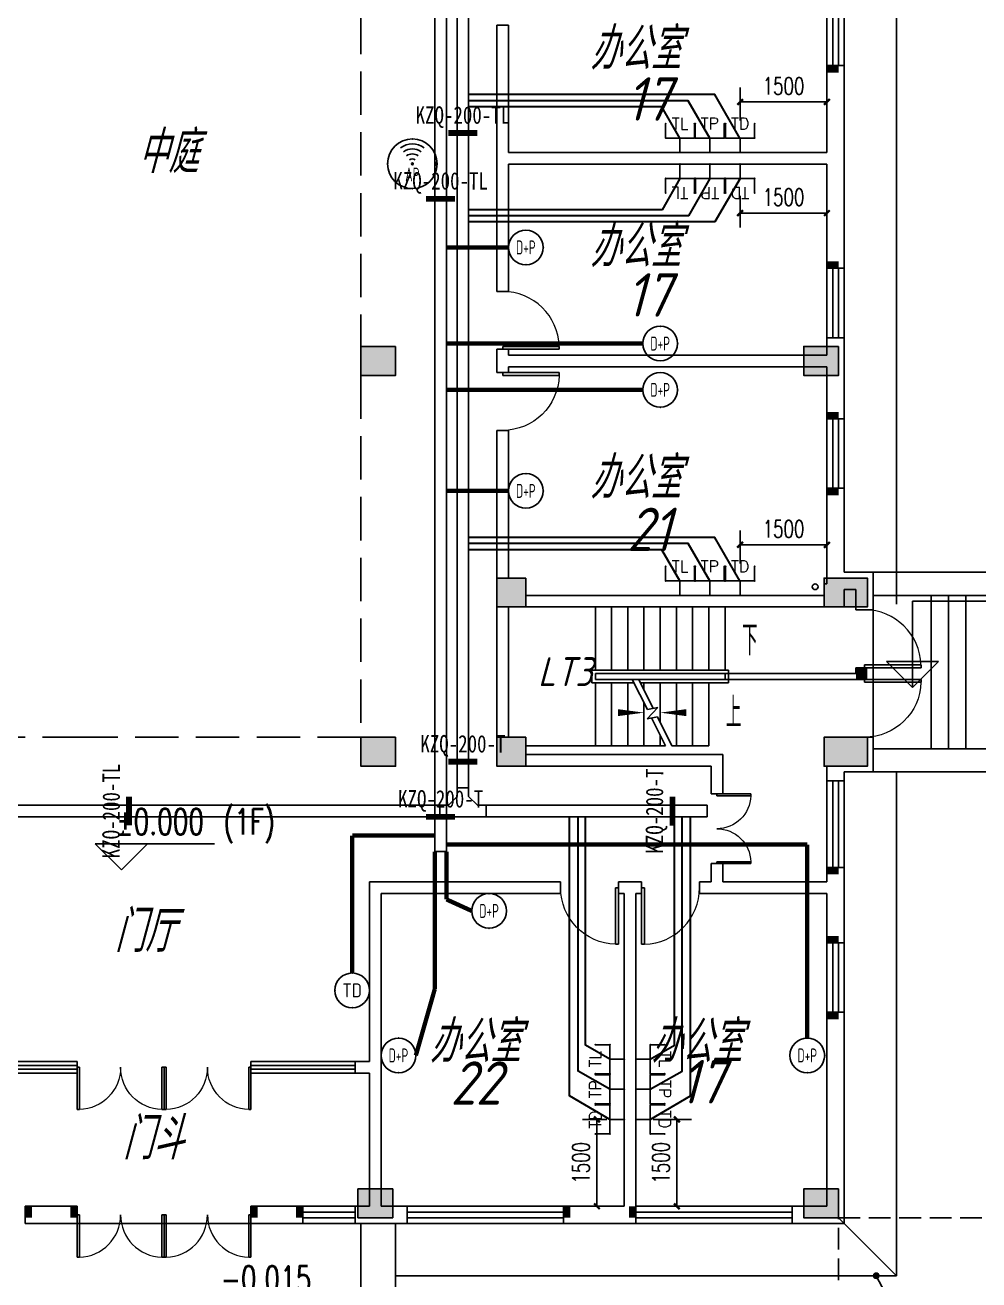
# Model space of a CAD drawing. Extents: x 1398449 to 2142961, y 256969 to 1032940.
# Drawn here: x 1528341 to 1544816, y 823682 to 845354 of the extents above; entities that cross this region are included whole.
import ezdxf
from ezdxf.enums import TextEntityAlignment as Align

# ---------------------------------------------------------------- set-up
doc = ezdxf.new("R2010")
doc.units = 0
doc.header["$LTSCALE"] = 1500
doc.header["$PDSIZE"] = 50
doc.linetypes.add('DASH', pattern=[0.35, 0.25, -0.1])
for name, color, linetype in [('1-建筑底图', 8, 'Continuous'), ('CABLETRAY_PDS', 6, 'Continuous'), ('EQUIP-通讯', 3, 'Continuous'), ('TEL_DIM', 3, 'Continuous'), ('WIRE-综合布线', 5, 'Continuous'), ('光纤点位', 3, 'Continuous'), ('内网桥架', 1, 'Continuous'), ('抗震支吊架', 2, 'Continuous'), ('水', 5, 'Continuous'), ('红机电话', 3, 'Continuous'), ('结构柱子', 253, 'Continuous'), ('蓝机电话', 3, 'Continuous')]:
    doc.layers.add(name, color=color, linetype=linetype)
doc.layers.add('内网线路', color=1, linetype='Continuous', lineweight=30)
doc.styles.add('_TCH_DIM', font='SIMPLEX', dxfattribs={"bigfont": 'GBCBIG'})
doc.styles.add('_TCH_DIM_T3', font='SIMPLEX', dxfattribs={"width": 0.705882, "bigfont": 'GBCBIG'})
doc.styles.add('_TEL_ATTDEF', font='GBENOR', dxfattribs={"width": 0.8, "height": 3, "bigfont": 'GBCBIG'})
doc.styles.add('_TEL_DIM', font='SIMPLEX', dxfattribs={"width": 0.8, "height": 3.5, "bigfont": 'HZTXT'})
doc.styles.add('A_DIM', font='simplex.shx', dxfattribs={"width": 0.7, "bigfont": 'gbcbig.shx'})
doc.styles.add('kzcad', font='', dxfattribs={"width": 0.8})
doc.styles.get("Standard").update_dxf_attribs({"font": 'gbeitc.shx', "bigfont": 'gbcbig.shx'})
doc.styles.get('kzcad').set_extended_font_data('SimSun')
doc.linetypes.add('JIEDI', pattern='A,1.25,-0.25,0.25,-0.25,0.625,["/",Standard,S=0.6,R=0,X=0,Y=-0.3],0.625,-0.25,0.25,-0.25', length=4)
doc.dimstyles.new('_TCH_ARCH&&100', dxfattribs={"dimtxt": 297.5, "dimasz": 100, "dimexe": 250, "dimexo": 300, "dimgap": 126.25, "dimtad": 1, "dimdec": 0, "dimzin": 0, "dimdsep": 46, "dimtxsty": '_TCH_DIM_T3', "dimblk": 'ARCHTICK', "dimcen": 0.09, "dimclrt": 7, "dimazin": 2, "dimtfac": 1, "dimtdec": 0, "dimtix": 1, "dimtmove": 2, "dimatfit": 3, "dimfxl": 1, "dimtolj": 1, "dimtzin": 0, "dimarcsym": 0})

# ---------------------------------------------------------------- blocks, each defined once
blk = doc.blocks.new('A$C7C7335C3')
at = {"layer": '结构柱子'}
h = blk.add_hatch(color=6, dxfattribs=at)
h.dxf.hatch_style = 1
h.paths.add_polyline_path([(15650, 14550), (15650, 15050), (15050, 15050), (15050, 14550)])
h = blk.add_hatch(color=6, dxfattribs=at)
h.dxf.hatch_style = 1
h.paths.add_polyline_path([(23300, 14550), (23300, 15050), (22700, 15050), (22700, 14550)])
h = blk.add_hatch(color=6, dxfattribs=at)
h.dxf.hatch_style = 1
h.paths.add_polyline_path([(17900, 10550), (17400, 10550), (17400, 11050), (17900, 11050)])
h = blk.add_hatch(color=6, dxfattribs=at)
h.dxf.hatch_style = 1
h.paths.add_polyline_path([(23800, 10550), (23800, 11050), (23050, 11050), (23050, 10550)])
h = blk.add_hatch(color=6, dxfattribs=at)
h.dxf.hatch_style = 1
h.paths.add_polyline_path([(15050, 8300), (15050, 7800), (15650, 7800), (15650, 8300)])
h = blk.add_hatch(color=6, dxfattribs=at)
h.dxf.hatch_style = 1
h.paths.add_polyline_path([(17900, 7800), (17400, 7800), (17400, 8300), (17900, 8300)])
h = blk.add_hatch(color=6, dxfattribs=at)
h.dxf.hatch_style = 1
h.paths.add_polyline_path([(23050, 8300), (23050, 7800), (23800, 7800), (23800, 8300)])
h = blk.add_hatch(color=6, dxfattribs=at)
h.dxf.hatch_style = 1
h.paths.add_polyline_path([(15600, 500), (15000, 500), (15000, 0), (15600, 0)])
h = blk.add_hatch(color=6, dxfattribs=at)
h.dxf.hatch_style = 1
h.paths.add_polyline_path([(23300, 500), (22700, 500), (22700, 0), (23300, 0)])
at = {"layer": '结构柱子', "color": 6}
for points in [[(15650, 15050), (15050, 15050), (15050, 14550), (15650, 14550)], [(23300, 15050), (22700, 15050), (22700, 14550), (23300, 14550)], [(17900, 11050), (17400, 11050), (17400, 10550), (17900, 10550)], [(23800, 11050), (23050, 11050), (23050, 10550), (23800, 10550)], [(15650, 8300), (15050, 8300), (15050, 7800), (15650, 7800)], [(17900, 8300), (17400, 8300), (17400, 7800), (17900, 7800)], [(23800, 8300), (23050, 8300), (23050, 7800), (23800, 7800)], [(15600, 500), (15000, 500), (15000, 0), (15600, 0)], [(23300, 500), (22700, 500), (22700, 0), (23300, 0)]]:
    blk.add_lwpolyline(points, close=True, dxfattribs=at)
blk = doc.blocks.new('shui2')
at = {"layer": '水'}
blk.add_circle((472938, 435408), 50, dxfattribs=at)
blk = doc.blocks.new('$DorLib2D$00000002')
for p, q in [((-0.5, 0), (-0.5, 0.4875)), ((-0.475, 0.4875), (-0.5, 0.4875)), ((-0.475, 0), (-0.475, 0.4875)), ((0.475, 0), (0.475, 0.4875)), ((0.475, 0.4875), (0.5, 0.4875)), ((0.5, 0), (0.5, 0.4875)), ((-0.5, 0), (-0.475, 0)), ((0.5, 0), (0.475, 0))]:
    blk.add_line(p, q)
at = {"lineweight": 13}
for centre, start, end in [((-0.4875, 0), 0, 88.53072), ((0.4875, 0), 91.46928, 180)]:
    blk.add_arc(centre, 0.4875, start, end, dxfattribs=at)
blk = doc.blocks.new('$DorLib2D$00000001')
for p, q in [((0.45, 0.975), (0.5, 0.975)), ((0.45, 0), (0.45, 0.975)), ((0.5, 0), (0.5, 0.975)), ((0.5, 0), (0.45, 0))]:
    blk.add_line(p, q)
at = {"lineweight": 13}
blk.add_arc((0.475, 0), 0.975, 91.4693, 180, dxfattribs=at)
blk = doc.blocks.new('$TCHSYS$WIN2D')
for p, q in [((-0.5, 0.5), (0.5, 0.5)), ((-0.5, 0.5), (-0.5, -0.5)), ((0.5, 0.5), (0.5, -0.5)), ((0.5, 0.1667), (-0.5, 0.1667)), ((0.5, -0.1667), (-0.5, -0.1667)), ((-0.5, -0.5), (0.5, -0.5))]:
    blk.add_line(p, q)
blk = doc.blocks.new('1-一层建筑底图')
at = {"layer": '1-建筑底图'}
for points in [[(17400, 10650), (17900, 10650), (17900, 11150), (17400, 11150)], [(17400, 7900), (17900, 7900), (17900, 8400), (17400, 8400)], [(23050, 8400), (23050, 7900), (23800, 7900), (23800, 8400)]]:
    blk.add_hatch(color=256, dxfattribs=at).paths.add_polyline_path(points)
h = blk.add_hatch(color=256, dxfattribs=at)
h.dxf.hatch_style = 1
h.paths.add_polyline_path([(23050, 10650), (23800, 10650), (23800, 11150), (23050, 11150)])
for p, q in [((17600, 20700), (17400, 20700)), ((17400, 20700), (17400, 18400)), ((17600, 18500), (17600, 20700)), ((23400, 20000), (23100, 20000)), ((23100, 20000), (23100, 18500)), ((23400, 18400), (23400, 20000)), ((17600, 18500), (23100, 18500)), ((17400, 18400), (17400, 16100)), ((17600, 16100), (17600, 18300)), ((17600, 18300), (23100, 18300)), ((23100, 18300), (23100, 16500)), ((23400, 16500), (23400, 18400)), ((23100, 16500), (23400, 16500)), ((17400, 16100), (17600, 16100)), ((23400, 15300), (23100, 15300)), ((23100, 15300), (23100, 15000)), ((23400, 14900), (23400, 15300)), ((17600, 15100), (17400, 15100)), ((17400, 15100), (17400, 14900)), ((17600, 15000), (17600, 15100)), ((17600, 15000), (23100, 15000)), ((17400, 14900), (17400, 14700)), ((17600, 14800), (23100, 14800)), ((17600, 14700), (17600, 14800)), ((23100, 14800), (23100, 13900)), ((23400, 13900), (23400, 14900)), ((17400, 14700), (17600, 14700)), ((23100, 13900), (23400, 13900)), ((17600, 13700), (17400, 13700)), ((17400, 13700), (17400, 11150)), ((17600, 11150), (17600, 13700)), ((23400, 12700), (23100, 12700)), ((23100, 12700), (23100, 11050)), ((23400, 11250), (23400, 12700)), ((17900, 11150), (17400, 11150)), ((17400, 11150), (17400, 10650)), ((17900, 10650), (17900, 11150)), ((23400, 11250), (23900, 11250)), ((23900, 10600), (23900, 11250)), ((17900, 10850), (23050, 10850)), ((23100, 11050), (23050, 11050)), ((23050, 11050), (23050, 10950)), ((23050, 10850), (23050, 10950)), ((23050, 10950), (23050, 10950)), ((23400, 10950), (23400, 10650)), ((23400, 10950), (23600, 10950)), ((23600, 10950), (23600, 10600)), ((24900, 8200), (24900, 10850)), ((25200, 8200), (25200, 10850)), ((25500, 8200), (25500, 10850)), ((17400, 8400), (17400, 10650)), ((17400, 10650), (17900, 10650)), ((17600, 10650), (17600, 8400)), ((17600, 8400), (17600, 10650)), ((19100, 10650), (17900, 10650)), ((17900, 10650), (23050, 10650)), ((19100, 10650), (21340, 10650)), ((19100, 10650), (19100, 9560)), ((19100, 9560), (19100, 10650)), ((19380, 10650), (19380, 9560)), ((19660, 10650), (19660, 9560)), ((19940, 10650), (19940, 9560)), ((20220, 10650), (20220, 9560)), ((20500, 10650), (20500, 9560)), ((20780, 10650), (20780, 9560)), ((21060, 10650), (21060, 9560)), ((21340, 10650), (21340, 9560)), ((23050, 10650), (23400, 10650)), ((24579.6, 9260.8), (24579.6, 10747.8)), ((24579.6, 10747.8), (27764.3, 10747.8)), ((23600, 10600), (23900, 10600)), ((23900, 10600), (23900, 9600)), ((19040, 9340), (19040, 9560)), ((19040, 9560), (21400, 9560)), ((21400, 9560), (21400, 9340)), ((23900, 9600), (23600, 9600)), ((23600, 9600), (23600, 9500)), ((23900, 9500), (23900, 9600)), ((24579.6, 9260.8), (24129.6, 9710.8)), ((24129.6, 9710.8), (25029.6, 9710.8)), ((24579.6, 9260.8), (25029.6, 9710.8)), ((19767.8, 9340), (19040, 9340)), ((19100, 9500), (21340, 9500)), ((19100, 9400), (19100, 9500)), ((19100, 9500), (21340, 9500)), ((19100, 9400), (19100, 9500)), ((23600, 9500), (19100, 9500)), ((19100, 9400), (19100, 9500)), ((19737.9, 9400), (19100, 9400)), ((19737.9, 9400), (19100, 9400)), ((23600, 9400), (19100, 9400)), ((19100, 8250), (19100, 9340)), ((19100, 8250), (19100, 9340)), ((19380, 8250), (19380, 9340)), ((19660, 8250), (19660, 9340)), ((19998.2, 8877.3), (19737.9, 9400)), ((21060, 9400), (19849.6, 9400)), ((20099.6, 8897.8), (19849.6, 9400)), ((21340, 9400), (19849.6, 9400)), ((21400, 9340), (19879.5, 9340)), ((19940, 9218.4), (19940, 9340)), ((20220, 8656), (20220, 9340)), ((20500, 8250), (20500, 9340)), ((20780, 8250), (20780, 9340)), ((21060, 9400), (21340, 9400)), ((21060, 8250), (21060, 9340)), ((21340, 9500), (21340, 9400)), ((23600, 9400), (23900, 9400)), ((23900, 9400), (23900, 9500)), ((23900, 9400), (23900, 8400)), ((19940, 8250), (19940, 8994)), ((19995.9, 8719.4), (20181.2, 8914.4)), ((20181.2, 8914.4), (19998.2, 8877.3)), ((20170.8, 8754.9), (19995.9, 8719.4)), ((20310.4, 8250), (20069.3, 8734.3)), ((20422.1, 8250), (20170.8, 8754.9)), ((17900, 8400), (17400, 8400)), ((17400, 8400), (17400, 7900)), ((17900, 7900), (17900, 8400)), ((17900, 8250), (19100, 8250)), ((20310.4, 8250), (19100, 8250)), ((20220, 8250), (20220, 8431.6)), ((21060, 8250), (20422.1, 8250)), ((23050, 8400), (23050, 7900)), ((23800, 8400), (23050, 8400)), ((23900, 8400), (23800, 8400)), ((23800, 7900), (23800, 8400)), ((23900, 8000), (23900, 8400)), ((21300, 8100), (17900, 8100)), ((21300, 7420), (21300, 8100)), ((23900, 8100), (23900, 8100)), ((23900, 7800), (23900, 8100)), ((17400, 7900), (17900, 7900)), ((21100, 7900), (17900, 7900)), ((21100, 7900), (21100, 7420)), ((23050, 7900), (23800, 7900)), ((23100, 7900), (23100, 7650)), ((23100, 7650), (23400, 7650)), ((23400, 7650), (23400, 7800)), ((23900, 7800), (23400, 7800)), ((21100, 7420), (21300, 7420)), ((10912.9, 6111.5), (10462.9, 6561.5)), ((10462.9, 6561.5), (12522.9, 6561.5)), ((10912.9, 6111.5), (11362.9, 6561.5)), ((21300, 6220), (21100, 6220)), ((21100, 6220), (21100, 5900)), ((21300, 5900), (21300, 6220)), ((23400, 6150), (23100, 6150)), ((23100, 6150), (23100, 5900)), ((23400, 5800), (23400, 6150)), ((15200, 5900), (15200, 2800)), ((18500, 5900), (15200, 5900)), ((18500, 5700), (18500, 5900)), ((19700, 5900), (19500, 5900)), ((19500, 5900), (19500, 5700)), ((19900, 5900), (19700, 5900)), ((19900, 5700), (19900, 5900)), ((21100, 5900), (20900, 5900)), ((20900, 5900), (20900, 5700)), ((21300, 5900), (23100, 5900)), ((15400, 5700), (15400, 2700)), ((15400, 5700), (18500, 5700)), ((19500, 5700), (19600, 5700)), ((19600, 5700), (19600, 300)), ((19800, 5700), (19900, 5700)), ((19800, 5700), (19800, 300)), ((20900, 5700), (21200, 5700)), ((21200, 5700), (23100, 5700)), ((23100, 5700), (23100, 4850)), ((23400, 4850), (23400, 5800)), ((23100, 4850), (23400, 4850)), ((23400, 3650), (23100, 3650)), ((23100, 3650), (23100, 300)), ((23400, 0), (23400, 3650)), ((15200, 2800), (14950, 2800)), ((14950, 2800), (14950, 2600)), ((15400, 2700), (15400, 300)), ((14950, 2600), (15200, 2600)), ((15200, 2600), (15200, 300)), ((10150, 300), (9250, 300)), ((9250, 300), (9250, 0)), ((10150, 0), (10150, 300)), ((14050, 300), (13150, 300)), ((13150, 300), (13150, 0)), ((14050, 0), (14050, 300)), ((15200, 300), (14950, 300)), ((14950, 300), (14950, 0)), ((15850, 300), (15400, 300)), ((15850, 0), (15850, 300)), ((19600, 300), (18550, 300)), ((18550, 300), (18550, 0)), ((19800, 0), (19800, 300)), ((23100, 300), (22500, 300)), ((22500, 300), (22500, 0)), ((9250, 0), (10150, 0)), ((10150, 0), (11650, 0)), ((11650, 0), (13150, 0)), ((13150, 0), (14050, 0)), ((14950, 0), (15300, 0)), ((15050, 0), (15050, -4400)), ((15300, 0), (15850, 0)), ((15650, 0), (15650, -4400)), ((18550, 0), (19700, 0)), ((19700, 0), (19800, 0)), ((22500, 0), (23400, 0)), ((23951.1, -900), (24680.5, -2273.5))]:
    blk.add_line(p, q, dxfattribs=at)
at = {"layer": '1-建筑底图', "linetype": 'DASH', "ltscale": 2}
blk.add_lwpolyline([(10300, 8400), (8250, 8400), (8250, 28300), (15050, 28300), (15050, 8400), (10300, 8400)], dxfattribs=at)
at = {"layer": '1-建筑底图'}
for points in [[(24300, 24100), (24300, 10700)], [(23900, 10850), (23900, 11250), (26400, 11250), (26400, 10850), (23900, 10850)], [(23900, 8200), (23900, 7800), (26400, 7800), (26400, 8200), (23900, 8200)], [(24300.1, 7800), (24300.1, -900), (15650, -900)], [(24300.1, -900), (23300.1, 100)]]:
    blk.add_lwpolyline(points, dxfattribs=at)
blk.add_lwpolyline([(23050, 10650), (23800, 10650), (23800, 11150), (23050, 11150)], close=True, dxfattribs=at)
for points in [[(21480, 10075, 0, 0, 0), (18350, 10075, 0, 0, 0), (18350, 8825, 0, 0, 0), (19940, 8825, 0, 120, 0), (19490, 8825, 0, 0, 0)], [(21200, 8825, 0, 0, 0), (20220, 8825, 0, 120, 0), (20670, 8825, 0, 0, 0)]]:
    blk.add_lwpolyline(points, format="xyseb", dxfattribs=at)
at = {"layer": '1-建筑底图', "linetype": 'DASH'}
blk.add_lwpolyline([(0.1, 700), (0.1, -9900), (23300.1, -9900), (23300.1, 100), (116300.1, 100)], dxfattribs=at)
at = {"layer": '1-建筑底图', "const_width": 60}
blk.add_lwpolyline([(23937, -873.5, 1), (23965.1, -926.5, 1)], format="xyb", close=True, dxfattribs=at)
at = {"layer": '1-建筑底图'}
for points in [[(23300.1, 19880), (23100.1, 19880), (23300.1, 20000), (23100.1, 20000)], [(23300.1, 16500), (23100.1, 16500), (23300.1, 16620), (23100.1, 16620)], [(23300.1, 13900), (23100.1, 13900), (23300.1, 14020), (23100.1, 14020)], [(23300.1, 12580), (23100.1, 12580), (23300.1, 12700), (23100.1, 12700)], [(23600, 9400), (23800, 9400), (23600, 9600), (23800, 9600)], [(23300, 6030), (23100, 6030), (23300, 6150), (23100, 6150)], [(23300.1, 4850), (23100.1, 4850), (23300.1, 4970), (23100.1, 4970)], [(23300.1, 3530), (23100.1, 3530), (23300.1, 3650), (23100.1, 3650)], [(9370.1, 300), (9370.1, 100), (9250.1, 300), (9250.1, 100)], [(10150.1, 300), (10150.1, 100), (10030.1, 300), (10030.1, 100)], [(13270.1, 300), (13270.1, 100), (13150.1, 300), (13150.1, 100)], [(14050.1, 300), (14050.1, 100), (13930.1, 300), (13930.1, 100)], [(18670.1, 300), (18670.1, 100), (18550.1, 300), (18550.1, 100)], [(19800.1, 300), (19800.1, 100), (19680.1, 300), (19680.1, 100)]]:
    blk.add_solid(points, dxfattribs=at)
for name, p in [('A$C7C7335C3', (0, 100)), ('shui2', (-450041.7, -424408.2))]:
    blk.add_blockref(name, p, dxfattribs=at)
for name, p, xscale, yscale, zscale, rotation in [('$TCHSYS$WIN2D', (23250, 20600), 1200, -300, 1200, 90.0000000093896), ('$TCHSYS$WIN2D', (23250, 15900), 1200, -300, 1200, 90.00000000939052), ('$DorLib2D$00000001', (17500, 15600), -1000, -1000, -1000, 89.99999999993997), ('$DorLib2D$00000001', (17500, 14200), 1000, -1000, 1000, 90.00000000001334), ('$TCHSYS$WIN2D', (23250, 13300), -1200, 300, -1200, 270.0000000111494), ('$DorLib2D$00000001', (23750, 10100), 1000, 1000, 1000, 269.9999999881401), ('$DorLib2D$00000001', (23750, 8900), -1000, 1000, -1000, 269.9999999881383), ('$TCHSYS$WIN2D', (23250, 6900), -1500, -300, -1500, 269.9999999881393), ('$DorLib2D$00000002', (21200, 6820), -1200, 1200, 200.0000000038126, 269.9999999881393), ('$DorLib2D$00000001', (19000, 5800), 1000, -1000, 1000, 359.9999999999924), ('$DorLib2D$00000001', (20400, 5800), -1000, -1000, -1000, 359.9999999999923), ('$TCHSYS$WIN2D', (23250, 4250), -1200, 300, -1200, 269.9999999964184), ('$TCHSYS$WIN2D', (14500, 150), -900, 300, -900, 359.9999999999598), ('$TCHSYS$WIN2D', (17200, 150), -2700, -300, -2700, 359.9999999999605), ('$TCHSYS$WIN2D', (21150, 150), -2700, -300, -2700, 359.9999999991348), ('$DorLib2D$00000002', (10900, 150), -1500, -1500, -1500, 359.9999999999598), ('$DorLib2D$00000002', (12400, 150), -1500, -1500, -1500, 359.9999999999598)]:
    blk.add_blockref(name, p, dxfattribs=dict(at, xscale=xscale, yscale=yscale, zscale=zscale, rotation=rotation))
for name, p, xscale, yscale, zscale in [('$TCHSYS$WIN2D', (9250, 2700), -1800, -200.0000000032596, -1800), ('$DorLib2D$00000002', (10900, 2700), 1500, -1500, 1500), ('$DorLib2D$00000002', (12400, 2700), 1500, -1500, 1500), ('$TCHSYS$WIN2D', (14050, 2700), 1800, -200.0000000032596, 1800)]:
    blk.add_blockref(name, p, dxfattribs=dict(at, xscale=xscale, yscale=yscale, zscale=zscale))
for s, height, p in [('办公室', 723.4, (19006.4, 19932.1)), ('17', 750, (19627.5, 19048.9)), ('中庭', 723.4, (11193.7, 18146.9)), ('办公室', 723.4, (19006.4, 16522.1)), ('17', 750, (19627.3, 15665.1)), ('办公室', 723.4, (19006.4, 12522.1)), ('21', 750, (19645.9, 11614.9)), ('LT3', 500, (18108.3, 9283.3)), ('门厅', 723.4, (10791.4, 4690.9)), ('办公室', 723.4, (16236.2, 2781.7)), ('办公室', 723.4, (20064.1, 2781.7)), ('17', 750, (20553.2, 2075.3)), ('22', 750, (16596.7, 2052)), ('门斗', 723.4, (10932.3, 1111.1))]:
    blk.add_text(s, height=height, dxfattribs=at).set_placement(p)
for s, height, style, width, p in [('下', 525, 'A_DIM', 0.7, (21637.5, 9812.5)), ('上', 525, 'A_DIM', 0.7, (21357.5, 8562.5)), ('%%P0.000', 446.25, '_TCH_DIM', 0.705882, (10827.9, 6719)), ('(1F)', 446.25, '_TCH_DIM', 0.705882, (12672.9, 6719)), ('-0.015', 446.25, '_TCH_DIM', 0.705882, (12626.7, -1179.5))]:
    blk.add_text(s, height=height, dxfattribs=dict(at, style=style, width=width)).set_placement(p)
blk = doc.blocks.new('$equip_U$00000080(win7-PC-hzk)')
blk.add_circle((0, 0.5), 0.5)
for p in [(0, 0.999), (-0.5, 0.5), (0.5, 0.5)]:
    blk.add_point(p)
at = {"color": 7, "style": '_TEL_DIM', "width": 0.7}
blk.add_attdef('$TEXT$', text='', height=0.4, dxfattribs=at).set_placement((0, 0.5), align=Align.MIDDLE_CENTER)
at = {"color": 7, "style": '_TEL_DIM', "flags": 1}
for tag in ['A', 'REMARK']:
    blk.add_attdef(tag, text='', height=0.00002, dxfattribs=at).set_placement((0, 0), align=Align.MIDDLE_CENTER)
blk = doc.blocks.new('$equip_U$00000076(win7-PC-hzk)')
blk.add_circle((0, 0.5), 0.5)
for p in [(0, 0.999), (-0.5, 0.5), (0.5, 0.5)]:
    blk.add_point(p)
at = {"color": 7, "style": '_TEL_DIM'}
blk.add_attdef('$TEXT$', text='', height=0.4, dxfattribs=at).set_placement((0, 0.5), align=Align.MIDDLE_CENTER)
at = {"color": 7, "style": '_TEL_DIM', "flags": 1}
for tag in ['A', 'REMARK']:
    blk.add_attdef(tag, text='', height=0.00002, dxfattribs=at).set_placement((0, 0), align=Align.MIDDLE_CENTER)
blk = doc.blocks.new('$equip_U$00000091(win7-PC-hzk)')
for radius in [0.714, 0.0272]:
    blk.add_circle((0, 0), radius)
for radius in [0.571, 0.428, 0.285, 0.143]:
    blk.add_arc((0, 0), radius, 53.7049, 126.2951)
for p in [(0, 0.714), (-0.714, 0), (0.714, 0), (0, -0.714)]:
    blk.add_point(p)
at = {"color": 7, "style": '_TEL_DIM', "flags": 1}
for tag in ['A', 'REMARK']:
    blk.add_attdef(tag, text='', height=0.00002, dxfattribs=at).set_placement((0, 0), align=Align.MIDDLE_CENTER)
at = {"color": 7, "style": '_TEL_DIM', "width": 0.7}
blk.add_attdef('$TEXT$', text='', height=0.4, dxfattribs=at).set_placement((0, -0.31), align=Align.MIDDLE_CENTER)
blk = doc.blocks.new('$equip$00001867')
for p, q in [((-0.5, 0.499), (-0.5, 0.999)), ((0.5, 0.999), (0.5, 0.499)), ((0.5, 0.499), (-0.5, 0.499)), ((0, 0.5), (0, 0))]:
    blk.add_line(p, q)
for p in [(-0.5, 0.999), (0.5, 0.999), (-0.5, 0.499), (0.5, 0.499), (0, 0)]:
    blk.add_point(p)
at = {"color": 7, "style": '_TEL_DIM'}
blk.add_attdef('$TEXT$', text='', height=0.4, dxfattribs=at).set_placement((0, 0.999), align=Align.MIDDLE_CENTER)
at = {"color": 7, "style": '_TEL_DIM', "flags": 1}
blk.add_attdef('A', text='', height=0.00002, dxfattribs=at).set_placement((0, 0), align=Align.MIDDLE_CENTER)
blk = doc.blocks.new('$equip$00002670')
for p, q in [((-0.5, 0.499), (-0.5, 0.999)), ((0.5, 0.999), (0.5, 0.499)), ((0.5, 0.499), (-0.5, 0.499)), ((0, 0.5), (0, 0))]:
    blk.add_line(p, q)
for p in [(-0.5, 0.999), (0.5, 0.999), (-0.5, 0.499), (0.5, 0.499), (0, 0)]:
    blk.add_point(p)
at = {"color": 7, "style": '_TEL_DIM'}
blk.add_attdef('$TEXT$', text='', height=0.4, dxfattribs=at).set_placement((0, 0.999), align=Align.MIDDLE_CENTER)
at = {"color": 7, "style": '_TEL_DIM', "flags": 1}
blk.add_attdef('A', text='', height=0.000025, dxfattribs=at).set_placement((0, 0), align=Align.MIDDLE_CENTER)
blk = doc.blocks.new('_ArchTick')
at = {"color": 0, "linetype": 'ByBlock', "const_width": 0.4}
blk.add_lwpolyline([(-0.5, -0.5), (0.5, 0.5)], dxfattribs=at)
blk = doc.blocks.new('*D1030')
at = {"layer": 'Defpoints', "color": 0, "transparency": 16777216}
for p in [(1538891, 826454), (1539599, 826454), (1538891, 824954)]:
    blk.add_point(p, dxfattribs=at)
at = {"layer": 'TEL_DIM', "color": 0, "lineweight": -2, "transparency": 16777216}
for p, q in [((1539191, 826454), (1539849, 826454)), ((1539599, 824954), (1539599, 826454)), ((1539191, 824954), (1539849, 824954))]:
    blk.add_line(p, q, dxfattribs=at)
at = {"layer": 'TEL_DIM', "color": 0, "lineweight": -2, "transparency": 16777216, "xscale": 100, "yscale": 100, "zscale": 100}
for p, rotation in [((1539599, 826454), 90), ((1539599, 824954), 270)]:
    blk.add_blockref('_ArchTick', p, dxfattribs=dict(at, rotation=rotation))
at = {"layer": 'TEL_DIM', "color": 7, "transparency": 16777216, "insert": (1539324, 825704), "char_height": 297.5, "attachment_point": 5, "rotation": 90, "style": '_TCH_DIM_T3'}
blk.add_mtext('\\A1;1500', dxfattribs=at)
blk = doc.blocks.new('*D1031')
at = {"layer": 'Defpoints', "color": 0, "transparency": 16777216}
for p in [(1538218, 826454), (1538691, 826454), (1538691, 824954)]:
    blk.add_point(p, dxfattribs=at)
at = {"layer": 'TEL_DIM', "color": 0, "lineweight": -2, "transparency": 16777216}
for p, q in [((1538391, 826454), (1537968, 826454)), ((1538218, 824954), (1538218, 826454)), ((1538391, 824954), (1537968, 824954))]:
    blk.add_line(p, q, dxfattribs=at)
at = {"layer": 'TEL_DIM', "color": 0, "lineweight": -2, "transparency": 16777216, "xscale": 100, "yscale": 100, "zscale": 100}
for p, rotation in [((1538218, 826454), 90), ((1538218, 824954), 270)]:
    blk.add_blockref('_ArchTick', p, dxfattribs=dict(at, rotation=rotation))
at = {"layer": 'TEL_DIM', "color": 7, "transparency": 16777216, "insert": (1537943, 825704), "char_height": 297.5, "attachment_point": 5, "rotation": 90, "style": '_TCH_DIM_T3'}
blk.add_mtext('\\A1;1500', dxfattribs=at)
blk = doc.blocks.new('*D997')
at = {"layer": 'Defpoints', "color": 0, "transparency": 16777216}
for p in [(1542191, 844027), (1540691, 843404), (1542191, 843404)]:
    blk.add_point(p, dxfattribs=at)
at = {"layer": 'TEL_DIM', "color": 0, "lineweight": -2, "transparency": 16777216}
for p, q in [((1540691, 843704), (1540691, 844277)), ((1542191, 843704), (1542191, 844277)), ((1540691, 844027), (1542191, 844027))]:
    blk.add_line(p, q, dxfattribs=at)
at = {"layer": 'TEL_DIM', "color": 0, "lineweight": -2, "transparency": 16777216, "xscale": 100, "yscale": 100, "zscale": 100, "rotation": 180}
blk.add_blockref('_ArchTick', (1540691, 844027), dxfattribs=at)
at = {"layer": 'TEL_DIM', "color": 0, "lineweight": -2, "transparency": 16777216, "xscale": 100, "yscale": 100, "zscale": 100}
blk.add_blockref('_ArchTick', (1542191, 844027), dxfattribs=at)
at = {"layer": 'TEL_DIM', "color": 7, "transparency": 16777216, "insert": (1541441, 844302), "char_height": 297.5, "attachment_point": 5, "style": '_TCH_DIM_T3'}
blk.add_mtext('\\A1;1500', dxfattribs=at)
blk = doc.blocks.new('*D998')
at = {"layer": 'Defpoints', "color": 0, "transparency": 16777216}
for p in [(1540691, 842705), (1542191, 842705), (1542191, 842108)]:
    blk.add_point(p, dxfattribs=at)
at = {"layer": 'TEL_DIM', "color": 0, "lineweight": -2, "transparency": 16777216}
for p, q in [((1540691, 842405), (1540691, 841858)), ((1542191, 842405), (1542191, 841858)), ((1540691, 842108), (1542191, 842108))]:
    blk.add_line(p, q, dxfattribs=at)
at = {"layer": 'TEL_DIM', "color": 0, "lineweight": -2, "transparency": 16777216, "xscale": 100, "yscale": 100, "zscale": 100, "rotation": 180}
blk.add_blockref('_ArchTick', (1540691, 842108), dxfattribs=at)
at = {"layer": 'TEL_DIM', "color": 0, "lineweight": -2, "transparency": 16777216, "xscale": 100, "yscale": 100, "zscale": 100}
blk.add_blockref('_ArchTick', (1542191, 842108), dxfattribs=at)
at = {"layer": 'TEL_DIM', "color": 7, "transparency": 16777216, "insert": (1541441, 842383), "char_height": 297.5, "attachment_point": 5, "style": '_TCH_DIM_T3'}
blk.add_mtext('\\A1;1500', dxfattribs=at)
blk = doc.blocks.new('*D999')
at = {"layer": 'Defpoints', "color": 0, "transparency": 16777216}
for p in [(1542191, 836378), (1540691, 835756), (1542191, 835756)]:
    blk.add_point(p, dxfattribs=at)
at = {"layer": 'TEL_DIM', "color": 0, "lineweight": -2, "transparency": 16777216}
for p, q in [((1540691, 836056), (1540691, 836628)), ((1542191, 836056), (1542191, 836628)), ((1540691, 836378), (1542191, 836378))]:
    blk.add_line(p, q, dxfattribs=at)
at = {"layer": 'TEL_DIM', "color": 0, "lineweight": -2, "transparency": 16777216, "xscale": 100, "yscale": 100, "zscale": 100, "rotation": 180}
blk.add_blockref('_ArchTick', (1540691, 836378), dxfattribs=at)
at = {"layer": 'TEL_DIM', "color": 0, "lineweight": -2, "transparency": 16777216, "xscale": 100, "yscale": 100, "zscale": 100}
blk.add_blockref('_ArchTick', (1542191, 836378), dxfattribs=at)
at = {"layer": 'TEL_DIM', "color": 7, "transparency": 16777216, "insert": (1541441, 836653), "char_height": 297.5, "attachment_point": 5, "style": '_TCH_DIM_T3'}
blk.add_mtext('\\A1;1500', dxfattribs=at)

msp = doc.modelspace()

# ---------------------------------------------------------------- linework, layer by layer
at = {"layer": 'CABLETRAY_PDS'}
for p, q in [((1535418.1, 831081), (1535418.1, 853477.7)), ((1535618.1, 853477.7), (1535618.1, 831081)), ((1535618.1, 831081), (1535418.1, 831081))]:
    msp.add_line(p, q, dxfattribs=at)
at = {"layer": 'WIRE-综合布线', "linetype": 'Continuous', "const_width": 75}
for points in [[(1535458.4, 842958.8), (1535418.1, 842958.8)], [(1535618.1, 841514.3), (1536691, 841514.3)], [(1535618.1, 839854.1), (1539011.2, 839854.1)], [(1535618.1, 839054.7), (1539011.2, 839054.7)], [(1535618.1, 837309), (1536691, 837309)], [(1533991.2, 828982.4), (1533991.2, 831357.4)], [(1533991.2, 831357.4), (1535418.1, 831357.4)], [(1535618.1, 831201.7), (1541851.8, 831201.7)], [(1541851.8, 827858.5), (1541851.8, 831201.7)], [(1535418.1, 828706.8), (1535418.1, 831081)], [(1535618.1, 830254.4), (1535618.1, 831081)], [(1535618.1, 830254.4), (1536056.2, 830054.7)], [(1535090.3, 827558.8), (1535418.1, 828706.8)]]:
    msp.add_lwpolyline(points, dxfattribs=at)
at = {"layer": '内网桥架'}
for p, q in [((1535802.5, 832181.9), (1535802.5, 854799.9)), ((1536002.5, 854799.9), (1536002.5, 832181.9)), ((1535802.5, 832031.9), (1535652.5, 831881.9)), ((1536002.5, 832181.9), (1535802.5, 832181.9)), ((1536002.5, 832181.9), (1535802.5, 832181.9)), ((1535802.5, 832181.9), (1535802.5, 832031.9)), ((1536002.5, 832031.9), (1536002.5, 832181.9)), ((1536152.5, 831881.9), (1536002.5, 832031.9)), ((1525816, 831881.9), (1535502.5, 831881.9)), ((1535502.5, 831881.9), (1535502.5, 831681.9)), ((1535652.5, 831881.9), (1535502.5, 831881.9)), ((1535502.5, 831881.9), (1535502.5, 831681.9)), ((1536302.5, 831881.9), (1536152.5, 831881.9)), ((1536302.4, 831681.9), (1536302.6, 831881.9)), ((1536302.5, 831681.9), (1536302.5, 831881.9)), ((1536302.6, 831881.9), (1540121.9, 831878.6)), ((1540121.9, 831878.6), (1540121.7, 831678.6)), ((1535502.5, 831681.9), (1525816, 831681.9)), ((1535502.5, 831681.9), (1536302.5, 831681.9)), ((1540121.7, 831678.6), (1536302.4, 831681.9))]:
    msp.add_line(p, q, dxfattribs=at)
at = {"layer": '内网线路'}
for points in [[(1540687.3, 843403.9), (1540253.5, 844154.2), (1535998.8, 844154.2)], [(1540167.3, 843403.9), (1539794.8, 844048.4), (1535998.8, 844048.4)], [(1539649, 843403.9), (1539340.8, 843942.1), (1535998.8, 843942.1)], [(1539652.7, 842704.7), (1539344.5, 842166.5), (1536002.5, 842166.5)], [(1540171, 842704.7), (1539798.5, 842060.1), (1536002.5, 842060.1)], [(1540691, 842704.7), (1540257.1, 841954.4), (1536002.5, 841954.4)], [(1540687.3, 835755.5), (1540253.5, 836505.8), (1535998.8, 836505.8)], [(1540167.3, 835755.5), (1539794.8, 836400), (1535998.8, 836400)], [(1539649, 835755.5), (1539340.8, 836293.7), (1535998.8, 836293.7)], [(1538441.5, 826454.4), (1537744.9, 826858.8), (1537744.9, 831681.9)], [(1538441.5, 826974.4), (1537892.6, 827288.7), (1537892.6, 831681.9)], [(1538441.5, 827492.7), (1538023.6, 827735.8), (1538023.6, 831681.9)], [(1539140.5, 827492.7), (1539558.4, 827735.8), (1539557.5, 831667.6)], [(1539140.5, 826974.4), (1539689.4, 827288.7), (1539688.5, 831667.1)], [(1539140.5, 826454.4), (1539837, 826858.8), (1539836.1, 831666.4)]]:
    msp.add_lwpolyline(points, dxfattribs=at)
at = {"layer": '抗震支吊架', "color": 5, "const_width": 100}
for points in [[(1535652.5, 843490.9), (1536152.5, 843490.9)], [(1535652.5, 832631.9), (1536152.5, 832631.9)], [(1530136.7, 831530.3), (1530136.7, 832030.3)], [(1539521.8, 831528.7), (1539521.8, 832028.7)]]:
    msp.add_lwpolyline(points, dxfattribs=at)
at = {"layer": '抗震支吊架', "color": 2, "const_width": 100}
for points in [[(1535268.1, 842354.3), (1535768.1, 842354.3)], [(1535268.1, 831681), (1535768.1, 831681)]]:
    msp.add_lwpolyline(points, dxfattribs=at)

# ---------------------------------------------------------------- block references
at = {"layer": '1-建筑底图', "linetype": 'JIEDI'}
msp.add_blockref('1-一层建筑底图', (1519090.9, 824654.4), dxfattribs=at)
at = {"layer": 'EQUIP-通讯', "linetype": 'JIEDI'}
ref = msp.add_blockref('$equip_U$00000091(win7-PC-hzk)', (1535030.1, 842958.8), dxfattribs=dict(at, xscale=600, yscale=600, zscale=600))
ref.add_attrib('$TEXT$', 'AP', dxfattribs={"layer": '0', "color": 7, "height": 240, "style": '_TEL_ATTDEF', "width": 0.7}).set_placement((1535030.1, 842772.6), align=Align.MIDDLE_CENTER)
ref = msp.add_blockref('$equip_U$00000080(win7-PC-hzk)', (1536990.7, 841814), dxfattribs=dict(at, xscale=600, yscale=600, zscale=600, rotation=180))
ref.add_attrib('$TEXT$', 'D+P', dxfattribs={"layer": '0', "color": 7, "height": 240, "style": '_TEL_ATTDEF', "width": 0.7}).set_placement((1536990.7, 841514.3), align=Align.MIDDLE_CENTER)
ref = msp.add_blockref('$equip_U$00000080(win7-PC-hzk)', (1539310.9, 839554.4), dxfattribs=dict(at, xscale=600, yscale=600, zscale=600))
ref.add_attrib('$TEXT$', 'D+P', dxfattribs={"layer": '0', "color": 7, "height": 240, "style": '_TEL_ATTDEF', "width": 0.7}).set_placement((1539310.9, 839854.1), align=Align.MIDDLE_CENTER)
ref = msp.add_blockref('$equip_U$00000080(win7-PC-hzk)', (1539310.9, 839354.4), dxfattribs=dict(at, xscale=600, yscale=600, zscale=600, rotation=180))
ref.add_attrib('$TEXT$', 'D+P', dxfattribs={"layer": '0', "color": 7, "height": 240, "style": '_TEL_ATTDEF', "width": 0.7}).set_placement((1539310.9, 839054.7), align=Align.MIDDLE_CENTER)
ref = msp.add_blockref('$equip_U$00000080(win7-PC-hzk)', (1536990.7, 837009.3), dxfattribs=dict(at, xscale=600, yscale=600, zscale=600))
ref.add_attrib('$TEXT$', 'D+P', dxfattribs={"layer": '0', "color": 7, "height": 240, "style": '_TEL_ATTDEF', "width": 0.7}).set_placement((1536990.7, 837309), align=Align.MIDDLE_CENTER)
ref = msp.add_blockref('$equip_U$00000080(win7-PC-hzk)', (1536655.6, 830054.7), dxfattribs=dict(at, xscale=600, yscale=600, zscale=600, rotation=90.00000000000017))
ref.add_attrib('$TEXT$', 'D+P', dxfattribs={"layer": '0', "color": 7, "height": 240, "style": '_TEL_ATTDEF', "width": 0.7}).set_placement((1536355.9, 830054.7), align=Align.MIDDLE_CENTER)
ref = msp.add_blockref('$equip_U$00000076(win7-PC-hzk)', (1534290.9, 828682.7), dxfattribs=dict(at, xscale=600, yscale=600, zscale=600, rotation=90))
ref.add_attrib('$TEXT$', 'TD', dxfattribs={"layer": '0', "color": 7, "height": 240, "style": '_TEL_ATTDEF'}).set_placement((1533991.2, 828682.7), align=Align.MIDDLE_CENTER)
ref = msp.add_blockref('$equip_U$00000080(win7-PC-hzk)', (1534490.9, 827558.8), dxfattribs=dict(at, xscale=600, yscale=600, zscale=600, rotation=269.9999999999999))
ref.add_attrib('$TEXT$', 'D+P', dxfattribs={"layer": '0', "color": 7, "height": 240, "style": '_TEL_ATTDEF', "width": 0.7}).set_placement((1534790.6, 827558.8), align=Align.MIDDLE_CENTER)
ref = msp.add_blockref('$equip_U$00000080(win7-PC-hzk)', (1541552.1, 827558.8), dxfattribs=dict(at, xscale=600, yscale=600, zscale=600, rotation=270.0000000000002))
ref.add_attrib('$TEXT$', 'D+P', dxfattribs={"layer": '0', "color": 7, "height": 240, "style": '_TEL_ATTDEF', "width": 0.7}).set_placement((1541851.8, 827558.8), align=Align.MIDDLE_CENTER)
at = {"layer": '光纤点位', "xscale": 500, "yscale": 500, "zscale": 500}
for p in [(1540691, 843154.4), (1540691, 835506)]:
    msp.add_blockref('$equip$00002670', p, dxfattribs=at).add_auto_attribs({'$TEXT$': 'TD'})
for p, rotation in [((1540691, 842954.4), 180), ((1538691, 826454.4), 90), ((1538891, 826454.4), 270)]:
    msp.add_blockref('$equip$00002670', p, dxfattribs=dict(at, rotation=rotation)).add_auto_attribs({'$TEXT$': 'TD'})
at = {"layer": '红机电话', "xscale": 500, "yscale": 500, "zscale": 500}
for p in [(1540167.3, 843154.4), (1540167.3, 835506)]:
    msp.add_blockref('$equip$00001867', p, dxfattribs=at).add_auto_attribs({'$TEXT$': 'TP'})
for p, rotation in [((1540171, 842954.4), 180), ((1538691, 826974.4), 90), ((1538891, 826974.4), 270)]:
    msp.add_blockref('$equip$00001867', p, dxfattribs=dict(at, rotation=rotation)).add_auto_attribs({'$TEXT$': 'TP'})
at = {"layer": '蓝机电话', "xscale": 500, "yscale": 500, "zscale": 500}
for p in [(1539652.7, 843154.4), (1539652.7, 835506)]:
    msp.add_blockref('$equip$00001867', p, dxfattribs=at).add_auto_attribs({'$TEXT$': 'TL'})
for p, rotation in [((1539652.7, 842954.4), 180), ((1538691, 827492.7), 90), ((1538891, 827492.7), 270)]:
    msp.add_blockref('$equip$00001867', p, dxfattribs=dict(at, rotation=rotation)).add_auto_attribs({'$TEXT$': 'TL'})

# ---------------------------------------------------------------- texts
at = {"layer": '抗震支吊架', "color": 5, "style": 'kzcad', "width": 0.8}
for s, rotation, p in [('KZQ-200-TL', 359.88539, (1535902.5, 843650.9)), ('KZQ-200-T', 359.88539, (1535902.5, 832791.9)), ('KZQ-200-TL', 89.88539, (1529976.7, 831780.3)), ('KZQ-200-T', 89.88539, (1539361.8, 831778.7))]:
    msp.add_text(s, height=300, rotation=rotation, dxfattribs=at).set_placement(p, align=Align.CENTER)
at = {"layer": '抗震支吊架', "color": 2, "style": 'kzcad', "width": 0.8}
for s, p in [('KZQ-200-TL', (1535518.1, 842514.3)), ('KZQ-200-T', (1535518.1, 831841))]:
    msp.add_text(s, height=300, rotation=359.88539, dxfattribs=at).set_placement(p, align=Align.CENTER)

# ---------------------------------------------------------------- dimensions: what is measured, and where the dimension line sits
at = {"layer": 'TEL_DIM'}
for p1, p2, distance, picture, middle in [((1540691, 843404.2), (1542191, 843404.2), 622.8, '*D997', (1541441, 844301.9)), ((1540691, 842704.7), (1542191, 842704.7), -596.7, '*D998', (1541441, 842382.9)), ((1540691, 835755.7), (1542191, 835755.7), 622.8, '*D999', (1541441, 836653.5)), ((1538691, 824954.4), (1538691, 826454.4), 473.5, '*D1031', (1537942.5, 825704.4)), ((1538891, 824954.4), (1538891, 826454.4), -708, '*D1030', (1539324, 825704.4))]:
    dim = msp.add_aligned_dim(p1=p1, p2=p2, distance=distance, dimstyle='_TCH_ARCH&&100', dxfattribs=at)
    dim.commit()
    dim.dimension.update_dxf_attribs({"geometry": picture, "text_midpoint": middle})

doc.saveas('drawing.dxf')
